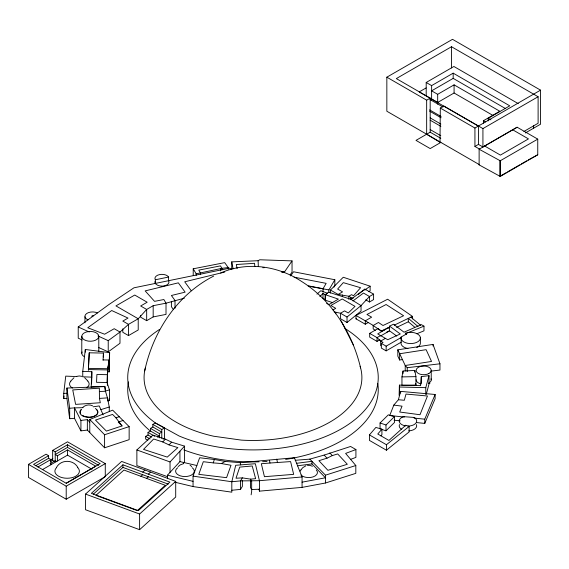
<?xml version="1.0" encoding="UTF-8"?>
<svg xmlns="http://www.w3.org/2000/svg" width="569" height="569" viewBox="0 0 569 569"><rect width="100%" height="100%" fill="white"/><g stroke="black" fill="none" stroke-linecap="round" stroke-linejoin="round"><path stroke-width="0.85" d="M99.454 398.414L99.347 388.172L72.747 389.936L75.613 404.381L100.315 402.738L99.454 398.414L107.456 397.887L109.269 407.013L109.269 411.359M91.182 387.119L91.851 371.721L82.754 371.365L82.754 376.792L91.851 377.147L91.552 383.897M107.833 401.01L109.447 400.548L109.447 389.907L107.029 382.468L107.633 369.928L109.17 361.223L109.639 352.631L85.314 349.494L82.754 371.365M88.373 370.412L89.233 352.808L103.409 353.072L103.409 354.274M103.081 360.255L103.409 353.072M103.316 356.813L103.409 355.106M107.413 384.537L107.633 368.726L109.17 360.021L103.039 359.914M107.42 371.834L109.17 371.87L109.639 352.631M399.417 385.121L399.274 395.455L399.417 385.121L420.619 385.647L421.288 376.614L429.005 375.661L429.005 384.118L426.238 394.395M89.767 432.554L89.767 419.509L112.669 410.149L129.149 426.615L129.149 439.659L104.589 447.796L87.356 430.079L80.919 430.875L74.489 418.307L69.681 418.692L66.922 398.492L63.714 398.613L63.714 393.399L65.734 376.13L76.794 376.564M63.714 398.613L64.013 396.024M405.541 333.249L406.629 333.875L401.138 337.047L400.989 338.292A9.716 5.612 0 0 0 412.112 343.505A9.716 5.612 0 0 0 420.135 336.649A9.716 5.612 0 0 0 407.61 332.637L405.541 333.249L406.629 334.344M401.166 341.997L400.989 343.463A9.716 5.612 0 0 0 407.923 348.498M251.121 494.831L251.669 491.452L251.669 481.011L250.509 479.134L242.366 477.875L236.007 478.23L239.713 467.106L252.223 465.99L255.623 478.678L250.509 479.134M107.633 370.76L109.17 362.062M401.956 376.906L403.023 371.031L414.808 370.455L415.939 376.635L415.939 385.035L401.956 385.305L401.956 376.906L415.939 376.635M144.697 370.867C153.104 331.435 177.251 294.635 213.724 276.072M425.776 394.424L425.776 387.66L429.005 375.661M403.606 416.977L389.737 415.519L393.819 405.078L398.392 399.73L400.64 391.38L435.121 394.481L435.121 398.705L424.766 423.421L416.593 422.561M259.428 491.147L259.428 480.705L255.339 463.714L235.694 465.286L231.811 481.744L231.811 492.178L193.055 486.566L193.055 476.132L199.634 457.739L214.406 459.503L225.139 461.409L240.189 462.689L294.379 457.753L302.061 476.957L302.061 487.391L259.428 491.147L259.016 489.447M213.197 462.889L221.426 463.55L231.007 465.271L226.569 477.668L198.78 474.354L203.304 461.708L213.197 462.889L214.406 459.503M424.766 423.421L424.766 419.189L435.121 394.481M328.932 292.466L328.932 289.92L334.828 279.735L293.547 271.769L290.574 275.937M333.989 287.139L334.828 285.688L334.828 279.735M242.366 477.875L240.509 480.897L240.509 489.404L231.811 490.25M240.509 489.404L242.366 486.381L242.366 480.428M281.79 272.039L284.393 272.11L292.039 260.887L259.756 259.77L258.127 260.709L231.739 261.875L231.739 269.642M290.126 274.912L292.039 272.103L292.039 260.887M70.798 381.017L73.998 377.731M56.473 467.448C60.833 459.311 73.444 459.311 77.804 467.448M300.965 469.809L302.758 467.675L305.951 465.755M381.913 429.182L377.766 434.005L388.933 440.449L405.697 425.271L409.139 426.43L409.139 431.914L386.436 450.214L369.423 440.392L369.423 434.915L375.846 427.44L381.913 429.182L381.913 434.659L380.881 435.868M169.064 444.915L177.869 447.611L167.258 457.099L143.53 449.389L153.658 438.998L162.734 441.949L169.064 444.915L171.596 442.156L184.584 446.139L184.584 461.793L183.417 463.059M170.039 472.384L170.039 461.95L184.584 446.139M167.464 478.664L167.464 475.186L179.932 461.623L179.932 451.189M162.734 441.949L165.43 439.183L171.596 442.156M319.885 296.563L323 293.44L325.077 294.642L325.077 299.443L323 298.241L323 293.44M330.475 293.092L330.475 290.034L343.263 277.252L370.127 286.186L370.127 290.78L368.812 291.726M380.056 422.973L388.3 414.858L394.495 416.615L394.495 422.461L385.988 430.833L380.056 428.82L380.056 422.973L385.988 424.986L394.495 416.615M167.556 476.701L136.873 465.613L136.873 449.958L152.954 435.129L165.43 439.183M178.161 466.559L180.373 464.816L183.702 463.593M85.528 494.084L121.638 461.438L175.707 481.367L175.707 497.022L139.604 529.675L85.528 509.746L85.528 494.084L139.604 514.02L175.707 481.367M122.925 464.802L91.36 493.344L138.317 510.649L169.875 482.114L122.925 464.802L122.925 467.412L93.33 494.169M95.933 495.371L123.928 470.051L165.302 485.3L137.307 510.621L96.758 495.677M142.705 472.092L144.981 470.044M140.927 476.317L142.705 474.702M148.317 474.162L150.586 472.106M146.532 478.387L148.317 476.772M316.961 294.123L320.816 290.731L327.388 293.22L325.077 294.642M332.751 302.694L325.496 300.254L325.496 294.778L328.526 292.139L350.952 299.322L361.045 305.61L361.045 311.094L347.019 322.495L340.49 318.725L340.49 313.242L344.601 310.873L348.271 312.986L354.999 306.371L342.197 298.974L330.852 305.525L335.731 308.341L332.943 309.956M347.019 322.495L347.019 317.018L361.045 305.61L369.48 296.506L373.591 294.137L373.591 299.614L369.48 301.99L365.732 299.827M386.436 450.214L386.436 444.73L409.139 426.43M350.952 299.322L364.878 289.102L373.591 294.137M358.299 294.422L363.655 290.197M82.839 407.333C85.428 404.922 89.489 404.111 92.64 405.882M352.958 300.944L363.477 293.049L369.48 296.506L369.48 301.99M82.178 339.985L78.23 338.185L78.23 326.969L108.729 304.671L133.957 287.807L229.592 268.184L231.626 269.357M98.75 347.545L108.224 351.862L108.224 340.646L119.988 332.047L128.509 324.366L138.217 318.761L146.667 309.451L153.175 305.695L166.013 303.185L184.37 298.177M108.224 351.862L119.988 343.263L119.988 332.047L114.205 328.704L104.639 334.223L87.747 327.765L111.709 310.525L128.011 318.078L122.812 321.072L128.509 324.366L128.509 335.582L122.812 332.296L122.812 328.846M364.324 289.671L364.878 289.991L370.127 286.186M479.126 164.882L500.236 176.44L537.748 154.782L537.748 139.128L517.136 127.228L479.126 149.227L479.126 164.882L479.447 164.697L386.842 111.232L386.842 77.185L452.511 39.325L540.55 90.151L540.55 124.198L525.393 132.947M523.878 131.482L538.11 123.26L538.11 96.73L451.516 46.736L396.33 78.593L437.675 102.463L454.083 92.989L492.96 115.436M426.195 95.834L426.195 82.477L453.898 66.481L518.267 103.643M426.117 87.932L419.189 91.929L478.28 126.048M426.195 82.477L431.622 85.606L453.18 73.159L509.76 105.827L488.202 118.274L488.202 120.884M505.172 108.395L453.18 78.38L431.622 90.827L437.675 94.319L454.083 84.852L499.817 111.254L483.415 120.728L483.415 123.167M386.842 77.185L426.658 100.172L430.185 98.138L430.185 132.186L415.996 140.379L430.185 148.573L440.847 142.414M426.658 100.172L426.658 134.22L439.993 142.286L440.306 108.053L443.834 106.019L482.925 128.587L538.11 96.73M440.306 108.053L474.93 128.039L540.55 90.151M140.657 315.475L140.657 317.203L146.667 320.674L153.175 316.919L166.013 314.408L166.013 303.185L163.865 299.529L154.54 301.35L145.166 290.894L178.332 282.836L185.124 292.153L171.397 295.489L175.017 300.453L175.017 308.22M128.509 335.582L138.217 329.977L138.217 318.761L115.941 305.902L134.739 295.048L147.165 302.224L140.657 305.98L146.667 309.451L146.667 320.674M474.93 128.039L474.93 146.432L478.451 144.398L482.925 146.98L517.136 127.228M479.126 149.227L500.236 160.785L537.748 139.128M500.727 175.842L506.09 172.748M507.619 171.866L519.867 164.79M521.396 163.908L526.759 160.814M528.288 159.932L537.748 154.782M55.207 461.793L52.654 460.314L52.654 450.399L67.519 441.821L105.272 463.614L105.272 476.666L66.21 499.219L28.45 477.419L28.45 464.375L46.061 454.204L48.614 455.684L48.614 458.294L35.819 465.677M48.614 455.684L33.564 464.375L66.21 483.294L95.763 466.224L67.519 449.915L57.412 455.755L55.207 454.482L67.519 447.376L98.643 465.35M52.654 450.399L55.207 451.878L67.519 444.773L100.165 463.614L66.21 483.223M37.959 466.985L50.819 459.56L50.819 464.781M50.392 460.058L52.839 458.642M338.128 294.45L342.559 291.897L337.637 289.052L343.285 282.637L360.604 287.722L353.505 295.78L351.564 294.657L348.804 296.25L338.128 294.45L330.475 290.034M50.456 461.587L52.654 460.314M50.079 463.707L55.207 460.748L56.68 461.594M42.497 469.581L67.519 455.136L91.95 469.24M157.542 437.191L159.356 436.139L150.458 431.003L150.458 428.393L159.356 433.528L161.774 432.134L152.876 426.992L152.876 424.389L155.294 422.987L164.505 427.952L164.505 438.386L163.139 439.176M150.458 428.393L152.876 426.992M151.745 437.148L148.04 435.008L148.04 432.397L150.458 431.003M147.848 440.299L145.621 439.012L145.621 436.402L148.04 435.008M152.876 424.389L161.774 429.524L164.505 427.952M28.45 464.375L66.21 486.175L105.272 463.614M412.461 318.939L412.461 316.392L387.645 299.223L355.981 315.454L355.981 318.846L365.291 324.223L368.228 322.523M375.284 330.347L373.186 328.896L373.186 325.504L378.428 322.481L383.008 325.504L403.599 315.738L386.102 304.522L366.969 314.479L371.628 317.168L365.291 320.831L365.291 324.223M379.886 339.736L377.034 341.386L369.672 337.133L369.672 333.377L378.072 328.526L381.536 331.286L385.533 329.359M416.871 333.761L423.976 330.838L423.976 326.144L421.323 324.615L404.026 332.204L393.499 324.216L389.537 326.129L400.299 333.96L387.738 339.721L380.604 335.568L377.034 337.63L369.672 333.377M380.668 335.945L389.537 330.831L389.537 326.129M385.384 338.363L380.682 341.08L380.682 345.774M401.138 337.047L401.138 342.211L386.152 350.867L381.365 348.1L381.365 343.399L383.037 342.438L380.682 341.08L377.034 337.63L377.034 341.386M381.365 343.399L386.152 346.165L401.138 337.517M221.426 463.55L225.139 461.409M327.033 458.173L332.31 455.598L337.673 453.934L347.318 464.268L327.908 470.307L318.932 460.691L327.033 458.173L324.152 455.086L309.813 459.126L295.24 460.293M381.536 330.923L389.537 327.068L377.709 333.896L380.604 335.568M387.133 328.59L389.537 327.438M394.281 325.148L412.461 316.392M386.337 332.367L389.537 330.831L396.714 336.051M396.614 327.417L408.3 321.791L408.3 318.348L418.016 326.485M405.541 333.719L405.818 333.135M406.607 333.285L423.976 326.144M324.152 455.086L350.582 446.473L355.917 449.553L355.917 457.384L350.369 459.46M355.917 449.553L345.618 453.408L355.817 465.52L355.817 473.351L325.461 483.003L302.061 487.391M220.63 273.013C246.896 261.256 278.063 265.787 301.705 281.527C332.182 300.674 352.467 333.256 360.597 367.901M115.934 417.817L122.043 425.918L106.41 431.096L95.471 420.078L112.562 414.424L115.934 417.817L119.206 416.728M123.053 420.477L118.231 422.077L122.043 425.918M89.767 419.509L104.589 434.744L129.149 426.615M309.813 459.126L325.461 475.172L355.817 465.52M100.862 409.63L109.269 407.013M107.456 400.491L107.456 397.887L105.407 391.059L109.447 389.907M224.769 272.046L184.712 281.783L191.22 290.716M76.787 376.358L79.34 375.967L81.893 376.358M407.959 426.067A8.741 5.043 0 0 0 416.031 422.952A8.741 5.043 0 0 0 414.14 417.454L403.592 416.65A8.741 5.043 0 0 0 399.296 421.679A8.741 5.043 0 0 0 405.697 425.897L405.697 425.271M155.337 283.419L155.337 279.77L168.588 277.046L168.588 280.702A7.027 4.061 0 0 1 162.521 286.107A7.027 4.061 0 0 1 155.045 281.328M193.218 275.41L193.218 268.796L224.698 262.643L228.212 267.551L228.212 269.208M193.218 268.796L196.17 273.824L221.903 268.326L228.212 267.551M302.061 482.171L325.461 477.782L311.947 463.92L311.947 461.31L296.47 463.322M355.981 318.846L356.635 318.74M402.191 359.615L399.623 360.006L397.816 356.087L397.816 349.821L433.03 344.423L439.965 363.79L439.965 370.056L431.352 371.08M93.252 406.807L99.255 405.925L103.138 414.886M297.331 465.819L311.947 463.92M69.681 418.692L69.681 408.25L74.489 407.873L80.919 420.434L87.356 419.645L89.767 422.12M397.816 349.821L405.22 365.49L407.226 367.702L439.965 363.79M302.061 476.957L259.428 480.705L240.509 480.897L231.811 481.744L193.055 476.132M270.047 463.017L261.327 463.721L264.443 476.694L293.661 474.354L290.595 461.594L270.047 463.017L269.407 460.349M307.452 465.364L309.828 465.364L312.445 466.246M262.793 267.743L264.564 267.622M91.182 386.906L104.867 386.379L105.407 391.059M66.922 398.492L66.922 388.058L104.867 386.586L105.407 391.266L99.731 391.486M63.714 393.399L66.922 393.271M259.428 489.212L251.669 489.518L250.509 487.64L250.509 480.833M83.01 407.696L74.489 407.873L74.489 418.307M281.747 272.025L284.393 272.11M107.029 382.468L96.545 382.318L96.894 374.494L107.37 374.686L107.37 385.334M428.421 383.506L429.922 383.527M88.373 368.378L107.633 368.726M107.633 369.928L88.373 369.573L89.233 352.808M399.274 387.005L425.776 387.66M398.392 399.73L404.324 400.263L405.996 394.068L427.468 395.996L419.993 414.73L399.701 412.027L402.034 406.166L393.819 405.078M424.766 419.189L414.14 418.08L414.14 417.454M394.068 420.207L400.135 420.84M308.192 286.093L328.932 289.92M294.102 277.167L326.158 283.355L323.014 288.775L323.014 292.174M308.832 285.958L323.555 288.803M334.067 311.855L340.49 313.242L347.019 317.018M179.932 461.623L196.881 465.527M167.464 475.186L193.055 481.353M175.138 482.256L193.055 486.566M325.496 294.778L338.399 299.109L328.854 304.621L326.578 303.305M87.967 319.849L87.711 319.757A7.66 4.424 0 0 1 86.659 313.533A7.66 4.424 0 0 1 97.434 312.929M136.873 449.958L170.039 461.95M122.925 467.412L168.218 484.112M92.349 316.641L92.178 316.57A0.918 0.533 0 0 1 92.178 315.816A0.918 0.533 0 0 1 93.48 315.816M82.854 415.697L84.681 416.508L83.444 416.288L89.091 417.191A8.82 5.093 0 0 0 97.242 414.047A8.82 5.093 0 0 0 95.329 408.499M78.23 326.969L89.276 332.004M97.96 335.966L108.224 340.646M512.697 129.796L528.466 138.9L500.4 155.102L484.632 145.998M488.202 118.274L490.919 119.839M483.415 120.728L485.471 121.915M429.929 99.49L442.981 107.022M429.602 109.888L441.075 116.51M429.602 111.14L441.075 117.762M430.157 117.875L440.868 124.063M430.157 120.173L440.868 126.354M474.93 146.432L479.447 149.042M430.185 129.576L440.797 135.707M430.185 132.186L440.797 138.317M355.981 315.454L373.285 325.447M369.423 434.915L386.436 444.73M148.04 432.397L154.718 436.252M145.621 436.402L150.074 438.969M48.614 458.294L50.819 459.56M373.186 325.504L381.536 331.286M84.681 377.731L87.882 381.017M190.053 465.179L191.76 466.559M410.868 317.161L420.669 325.319M408.3 321.791L414.78 327.218M329.821 452.938L332.31 455.598M173.467 309.543L171.397 306.705L171.397 301.527M353.548 345.319L341.037 320.767M108.907 398.897L109.447 400.548M276.719 459.169L277.551 462.64M240.189 462.689L240.715 464.887M237.124 268.604L236.313 264.514L254.542 263.312L254.855 266.605M231.739 261.875L233.112 268.817M415.662 383.492L415.939 385.035M66.922 388.058L69.681 408.25M258.127 260.709L258.312 266.406M533.637 125.685L533.637 128.196M500.236 160.785L500.236 176.44M499.959 160.629L499.959 176.283M482.925 128.587L482.925 146.98M478.451 126.005L478.451 144.398M454.083 84.852L454.083 92.989M453.18 73.159L453.18 78.38M451.516 46.736L451.516 67.96M437.675 94.319L437.675 104.134M433.03 344.423L433.03 345.988M431.622 85.606L431.622 100.635M431.231 370.504L431.231 379.95M421.288 376.614L421.288 383.378M420.384 337.616L420.384 342.78A9.716 5.612 0 0 1 416.728 347.517M414.808 370.455L414.808 372.133M407.226 367.702L407.226 371.614M405.22 370.967L405.22 365.49L431.537 361.45L426.124 349.679L399.623 353.747L399.623 360.006M404.474 416.437L404.474 417.063M403.023 371.031L403.023 373.549M400.64 391.38L400.64 393.072M386.152 346.165L386.152 350.867M385.988 424.986L385.988 430.833M378.072 328.526L378.072 328.889M364.878 289.102L364.878 289.991M352.944 297.751L352.944 298.64L348.804 296.25L348.804 299.315M350.746 297.374L350.746 299.671M342.559 294.955L342.559 296.485M335.731 312.26L335.731 313.825M325.461 475.172L325.461 483.003M221.903 269.983L221.903 268.326L220.473 265.879L198.794 270.119L200.48 272.985L200.48 274.642M220.473 268.369L220.473 270.851M196.17 273.824L196.17 275.481M161.774 429.524L161.774 438.222M159.356 433.528L159.356 437.881M153.175 305.695L153.175 316.919M139.604 514.02L139.604 529.675M109.17 360.021L109.17 371.87M104.589 434.744L104.589 447.796M103.409 355.156L103.409 356.934M98.793 336.343A8.499 4.908 0 0 1 86.04 340.596A8.499 4.908 0 0 1 86.04 332.097A8.499 4.908 0 0 1 98.793 336.343L98.793 351.429M91.851 371.721L91.851 377.147M87.356 419.645L87.356 430.079M85.314 349.494L85.314 352.154M84.952 316.769L84.952 322.815M81.787 336.343L81.787 353.2M80.919 420.434L80.919 430.875M67.519 444.773L67.519 447.376M67.519 449.915L67.519 455.136M66.21 486.175L66.21 499.219M57.412 455.755L57.412 460.975M55.207 451.878L55.207 460.748M84.276 356.671A8.499 4.908 0 0 1 82.078 351.934M416.401 424.566A8.741 5.043 0 0 1 408.72 430.897M401.778 429.439A8.741 5.043 0 0 1 399.516 424.566M431.025 378.819A7.539 4.353 0 0 1 428.87 382.987M420.911 383.876A7.539 4.353 0 0 1 416.152 379.701M155.337 279.77A7.027 4.061 0 0 1 159.612 274.585A7.027 4.061 0 0 1 168.588 277.046M377.809 383.556A125.258 72.32 0 0 1 285.624 459.411M267.046 461.452A125.258 72.32 0 0 1 262.629 461.694M259.08 461.822A125.258 72.32 0 0 1 183.837 449.894M149.668 430.484A125.258 72.32 0 0 1 128.445 381.863M345.013 328.526A125.258 72.32 0 0 1 346.493 425.704A125.258 72.32 0 0 1 179.114 435.996L155.451 422.966A125.258 72.32 0 0 1 159.356 329.551M360.12 366.294A108.914 62.882 0 0 1 241.341 440.107L213.709 436.238A108.914 62.882 0 0 1 145.451 367.624M316.279 469.951A8.82 5.093 0 0 1 313.05 476.914A8.82 5.093 0 0 1 301.001 475.044M300.126 471.182A8.82 5.093 0 0 1 301.001 469.951M192.123 467.69A9.353 5.398 0 0 1 191.376 475.087A9.353 5.398 0 0 1 178.545 475.087A9.353 5.398 0 0 1 177.798 467.69M80.57 413.414A8.82 5.093 0 0 1 81.452 409.552M87.839 381.173A9.815 5.662 0 0 1 86.858 387.645M72.398 388.015A9.815 5.662 0 0 1 70.841 381.173M96.524 409.637A8.926 5.157 0 0 1 96.524 414.794C92.676 417.995 86.829 418.051 82.477 415.861A8.926 5.157 0 0 1 81.061 409.637M77.747 467.647A12.248 7.07 0 0 1 67.135 478.252A12.248 7.07 0 0 1 56.53 467.647M428.87 373.541L427.269 374.21A7.539 4.353 0 0 1 416.159 370.632A7.539 4.353 0 0 1 426.466 366.329A7.539 4.353 0 0 1 428.87 373.541"/></g></svg>
